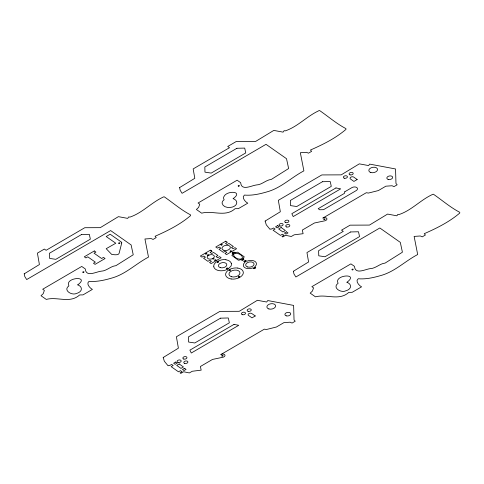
<?xml version="1.0" encoding="UTF-8"?>
<svg xmlns="http://www.w3.org/2000/svg" width="484" height="484" viewBox="0 0 484 484"><rect width="100%" height="100%" fill="white"/><g stroke="black" fill="none" stroke-linecap="round" stroke-linejoin="round"><path stroke-width="0.73" d="M77.972 284.713C90.351 275.342 64.293 277.453 68.934 285.844C62.611 290.231 71.977 295.906 76.653 293.383A6.28 3.83 -9.7 0 0 80.513 291.126C82.026 289.535 81.403 286.915 79.582 285.844A8.978 5.481 -9.7 0 0 77.646 284.894L77.682 284.87M233.367 198.464C243.888 190.847 226.391 190.357 223.929 196.661C222.997 197.653 223.868 199.112 224.159 199.735C222.997 200.497 222.035 201.761 222.096 203.213C222.979 207.43 228.545 208.059 232.048 207.14A6.28 3.83 -9.7 0 0 235.908 204.883C237.42 203.286 236.797 200.666 234.976 199.596A8.978 5.481 -9.7 0 0 233.04 198.646M347.155 282.136C359.533 272.764 333.476 274.882 338.116 283.267C331.794 287.653 341.159 293.328 345.836 290.805A6.28 3.83 -9.7 0 0 349.696 288.555C351.209 286.958 350.585 284.338 348.764 283.267A8.978 5.481 -9.7 0 0 346.828 282.317L347.046 282.196M210.371 250.186L200.364 256.03L201.967 257.149L203.843 256.054L205.452 257.185L203.576 258.281L207.932 261.336L209.808 260.241L211.417 261.372L209.542 262.467L211.145 263.592L221.146 257.754L219.548 256.629L217.667 257.724L216.058 256.593L217.939 255.498L213.583 252.436L211.702 253.537L210.092 252.406L211.974 251.311L210.371 250.186L211.968 251.311M235.145 252.854C234.286 251.075 230.414 253.017 233.064 254.064A6.631 4.047 -9.7 0 0 231.878 255.419L238.412 260.241A6.631 4.047 -9.7 0 0 240.911 259.569C241.764 261.348 245.636 259.406 242.992 258.359A6.631 4.047 -9.7 0 0 244.263 256.829L237.638 252.182A6.631 4.047 -9.7 0 0 235.139 252.848M225.931 259.817A8.875 5.415 -9.7 0 1 231.352 263.617M213.807 266.805A8.96 5.469 -9.7 0 1 214.388 263.986A8.875 5.415 -9.7 0 1 217.225 261.451L221.497 259.878A8.96 5.469 -9.7 0 1 225.955 259.714M213.843 266.829A8.875 5.415 -9.7 0 0 215.61 269.298A8.875 5.415 -9.7 0 0 219.312 270.647A8.96 5.469 -9.7 0 0 223.729 270.538A8.875 5.415 -9.7 0 0 228 268.989L230.801 266.406A8.96 5.469 -9.7 0 0 231.382 263.586M231.189 278.953A8.875 5.415 -9.7 0 1 227.516 277.604A8.875 5.415 -9.7 0 1 225.701 275.154A8.96 5.469 -9.7 0 1 226.282 272.329A8.875 5.415 -9.7 0 1 229.083 269.751A8.875 5.415 -9.7 0 1 233.355 268.203A8.96 5.469 -9.7 0 1 237.844 268.063M231.134 278.966A8.96 5.469 -9.7 0 0 235.581 278.857A8.875 5.415 -9.7 0 0 242.653 274.731A8.96 5.469 -9.7 0 0 243.234 271.905A8.875 5.415 -9.7 0 0 237.765 268.088M243.948 261.396L244.916 262.382A6.625 4.041 -9.7 0 0 244.68 267.573A6.625 4.041 -9.7 0 0 252.775 267.888C253.622 269.673 257.488 267.719 254.844 266.678A6.625 4.041 -9.7 0 0 255.092 261.493A6.625 4.041 -9.7 0 0 246.997 261.172L245.327 260.477L243.948 261.396M24.206 273.841L24.787 276.552L26.693 279.552L110.63 230.559L131.122 244.946L133.233 254.778L115.918 265.668C110.606 266.121 106.522 271.125 100.914 271.215C95.85 271.893 85.983 277.507 85.263 268.91L81.729 266.448L42.683 289.244L44.365 290.418L43.227 293.655L41.007 295.724L46.27 299.414C57.384 296.359 69.871 303.849 79.666 294.944L82.994 294.889L92.39 289.402C89.855 288.198 85.765 283.449 89.038 281.319C97.326 282.033 105.536 279.952 113.528 277.544C126.651 273.272 136.306 263.526 148.497 257.107L144.94 238.981L151.141 238.558L153.065 239.429L156.229 237.583L155.049 236.277C167.549 230.789 180 224.624 190.46 215.731A1.567 0.956 -9.7 0 0 190.297 214.727C180.956 209.832 172.812 202.699 164.276 196.831A1.555 0.95 -9.7 0 0 163.029 197.145A0.726 0.442 -9.7 0 0 162.884 197.248C151.171 202.766 142.296 212.942 129.893 217.116L128.732 216.899L127.703 218.381L118.392 216.657L100.279 227.661L84.779 227.716L46.107 250.295L44.359 249.066L37.413 253.12L39.41 264.548L24.206 273.841M179.6 187.592L180.181 190.309L182.087 193.31L266.025 144.317L286.516 158.704L288.627 168.535L271.312 179.425C266 179.873 261.917 184.882 256.308 184.973C251.244 185.644 241.377 191.265 240.657 182.668L237.124 180.205L198.077 202.996L199.759 204.175L198.621 207.406L196.401 209.481L201.665 213.172C212.778 210.117 225.266 217.6 235.061 208.701L238.388 208.646L247.784 203.159C245.249 201.955 241.159 197.2 244.432 195.076C252.721 195.79 260.93 193.709 268.923 191.301C282.045 187.03 291.701 177.283 303.892 170.864L300.334 152.738L306.535 152.309L308.459 153.186L311.623 151.341L310.444 150.028C322.943 144.547 335.394 138.382 345.854 129.488A1.567 0.956 -9.7 0 0 345.691 128.484C336.35 123.583 328.206 116.456 319.67 110.588A1.555 0.95 -9.7 0 0 318.424 110.897A0.726 0.442 -9.7 0 0 318.278 111.005C306.566 116.523 297.69 126.699 285.288 130.874L284.126 130.656L283.098 132.138L273.787 130.414L255.673 141.413L236.301 141.485L227.74 146.483L229.489 147.711L193.164 168.916L194.804 178.306L179.6 187.592M293.389 271.264L293.969 273.98L295.875 276.981L379.813 227.982L400.304 242.369L402.416 252.206L385.101 263.09C379.789 263.55 375.705 268.553 370.097 268.644C365.033 269.316 355.165 274.93 354.445 266.333L350.912 263.871L311.865 286.667L313.547 287.847L312.41 291.078L310.19 293.147L315.453 296.837C326.567 293.788 339.054 301.272 348.849 292.366L352.177 292.312L361.572 286.831C359.037 285.627 354.947 280.871 358.221 278.748C366.509 279.456 374.719 277.38 382.711 274.972C395.833 270.701 405.489 260.949 417.68 254.53L414.123 236.41L420.324 235.98L422.248 236.851L425.412 235.006L424.232 233.699C436.731 228.212 449.182 222.047 459.643 213.154A1.567 0.956 -9.7 0 0 459.479 212.155C450.138 207.255 441.995 200.122 433.458 194.259A1.555 0.95 -9.7 0 0 432.212 194.568A0.726 0.442 -9.7 0 0 432.067 194.671C420.354 200.188 411.479 210.365 399.076 214.539L397.915 214.321L396.886 215.81L387.575 214.079L369.461 225.084L350.089 225.157L341.529 230.154L343.277 231.382L306.953 252.588L308.592 261.971L293.389 271.264M163.193 357.507L164.342 361.252L168.099 365.813L169.104 365.226L169.618 365.583L171.626 364.416L173.163 365.493L171.161 366.666L178.499 371.815L180.502 370.647L182.044 371.73L180.042 372.898L180.774 373.412L183.624 371.748L189.365 372.94L192.239 371.264L201.175 370.151L200.376 366.509L212.506 359.43L223.082 357.21A2.571 1.567 -9.7 0 0 223.983 356.829A2.638 1.609 -9.7 0 0 224.461 354.506A2.638 1.609 -9.7 0 0 220.795 354.597L264.361 329.162L266.448 329.507L276.437 327.002L283.933 322.628L290.134 322.199L292.058 323.07L295.222 321.225L294.036 319.918L293.619 305.416L267.725 300.54L266.696 302.022L257.385 300.298L239.271 311.303L219.905 311.375L176.406 336.761L178.396 348.19L163.193 357.507M265.129 221.061L266.279 224.812L270.036 229.368L271.04 228.781L271.554 229.138L273.563 227.97L275.106 229.053L273.097 230.221L280.436 235.375L282.438 234.202L283.987 235.284L281.978 236.458L282.71 236.972L285.56 235.303L291.301 236.494L294.175 234.819L303.105 233.705L302.312 230.069L314.437 222.991L325.012 220.764A2.571 1.567 -9.7 0 0 325.913 220.389A2.638 1.609 -9.7 0 0 326.44 218.09A2.638 1.609 -9.7 0 0 322.84 218.09L366.297 192.717L368.385 193.068L378.373 190.563L385.869 186.183L392.07 185.753L393.994 186.63L397.158 184.785L395.972 183.478L395.555 168.97L369.661 164.1L368.633 165.582L359.316 163.858L341.208 174.863L321.836 174.93L278.336 200.322L280.339 211.75L265.129 221.061M233.554 254.796C233.917 257.385 237.668 259.345 240.27 259.14A2.541 1.549 -9.7 0 0 242.375 257.911C243.01 255.401 238.158 252.999 235.781 253.283A2.541 1.549 -9.7 0 0 233.675 254.511L233.554 254.796M344.808 191.761L344.481 193.34L318.182 208.695L319.712 209.766L323.524 209.675L356.121 190.642A3.527 2.154 -9.7 0 0 356.762 187.526A3.527 2.154 -9.7 0 0 351.862 187.647L344.808 191.761M121.744 242.968L119.106 253.326L118.532 254.161L117.437 254.596A4.568 2.783 -9.7 0 1 116.856 254.699L116.583 254.723A44.74 27.298 -9.7 0 1 115.065 254.784L111.719 254.445L106.196 248.697L115.785 243.234L106.19 236.537L110.164 234.22L121.242 241.97A2.487 1.519 -9.7 0 1 121.744 242.968M81.518 234.528L49.435 253.253L49.574 258.396L55.805 259.333L90.357 239.163L89.304 234.335L81.518 234.528M236.912 148.279L204.829 167.01L204.968 172.153L211.199 173.091L245.751 152.92L244.698 148.086L236.912 148.279M94.301 250.96L84.301 256.798L85.898 257.924L87.779 256.829L95.354 262.14L93.472 263.242L95.076 264.361L105.076 258.523L103.479 257.397L101.604 258.498L94.029 253.18L95.905 252.085L94.301 250.96M322.441 181.724L290.364 200.449L290.503 205.591L296.734 206.535L331.286 186.364L330.227 181.53L322.441 181.724M225.78 241.189L215.779 247.028L217.383 248.153L219.258 247.058L220.867 248.189L218.992 249.284L223.348 252.339L225.223 251.244L226.833 252.376L224.957 253.471L226.554 254.59L236.561 248.752L234.958 247.633L233.082 248.728L231.473 247.596L233.355 246.501L228.999 243.44L227.117 244.541L225.508 243.41L227.383 242.315L225.78 241.189M335.956 187.937L291.834 213.692L293.213 216.572L340.675 188.863L335.956 187.937M277.574 225.623L275.565 226.796L277.108 227.879L279.117 226.706L277.574 225.623M357.18 179.516L353.919 181.421L350.464 178.995A2.075 1.264 -9.7 0 1 350.846 177.168A2.075 1.264 -9.7 0 1 353.725 177.096L357.18 179.516M281.119 227.522L278.651 228.962L282.904 231.945L285.372 230.505L281.119 227.522M286.455 231.86L284.447 233.028L285.99 234.111L287.998 232.943L286.455 231.86M350.7 231.951L318.617 250.676L318.756 255.818L324.988 256.762L359.539 236.591L358.487 231.757L350.7 231.951M220.504 318.169L188.427 336.894L188.566 342.037L194.798 342.974L229.349 322.804L228.297 317.976L220.504 318.169M234.02 324.377L189.897 350.138L191.277 353.011L238.739 325.309L234.02 324.377M175.638 362.068L173.629 363.242L175.178 364.325L177.18 363.151L175.638 362.068M255.243 315.961L251.982 317.861L248.528 315.441A2.075 1.264 -9.7 0 1 248.909 313.608A2.075 1.264 -9.7 0 1 251.789 313.535L255.243 315.961M179.183 363.968L176.721 365.408L180.968 368.391L183.436 366.951L179.183 363.968M184.519 368.3L182.51 369.474L184.053 370.556L186.062 369.383L184.519 368.3M279.964 225.974A2.075 1.264 -9.7 0 0 283.122 224.618A2.075 1.264 -9.7 0 0 280.127 223.747A2.075 1.264 -9.7 0 0 279.964 225.974M285.723 222.616A2.075 1.264 -9.7 0 0 288.881 221.261A2.075 1.264 -9.7 0 0 285.881 220.389A2.075 1.264 -9.7 0 0 285.723 222.616M286.673 226.984A2.075 1.264 -9.7 0 0 289.831 225.629A2.075 1.264 -9.7 0 0 286.837 224.757A2.075 1.264 -9.7 0 0 286.673 226.984M344.287 178.227A2.075 1.264 -9.7 0 0 347.439 176.872A2.075 1.264 -9.7 0 0 344.445 176.001A2.075 1.264 -9.7 0 0 344.287 178.227M350.041 174.869A2.075 1.264 -9.7 0 0 353.199 173.514A2.075 1.264 -9.7 0 0 350.198 172.643A2.075 1.264 -9.7 0 0 350.041 174.869M370.829 172.522A4.417 2.698 -9.7 0 0 377.562 169.636A4.417 2.698 -9.7 0 0 371.167 167.779A4.417 2.698 -9.7 0 0 370.829 172.522M388.18 179.413A2.934 1.791 -9.7 0 0 392.657 177.495A2.934 1.791 -9.7 0 0 388.404 176.261A2.934 1.791 -9.7 0 0 388.18 179.413M324.092 219.573A0.629 0.387 -9.7 0 0 325.054 219.161A0.629 0.387 -9.7 0 0 324.141 218.895A0.629 0.387 -9.7 0 0 324.092 219.573M178.027 362.419A2.075 1.264 -9.7 0 0 181.185 361.064A2.075 1.264 -9.7 0 0 178.191 360.193A2.075 1.264 -9.7 0 0 178.027 362.419M183.787 359.055A2.075 1.264 -9.7 0 0 186.945 357.7A2.075 1.264 -9.7 0 0 183.944 356.835A2.075 1.264 -9.7 0 0 183.787 359.055M184.743 363.43A2.075 1.264 -9.7 0 0 187.895 362.074A2.075 1.264 -9.7 0 0 184.9 361.203A2.075 1.264 -9.7 0 0 184.743 363.43M242.351 314.673A2.075 1.264 -9.7 0 0 245.509 313.317A2.075 1.264 -9.7 0 0 242.508 312.446A2.075 1.264 -9.7 0 0 242.351 314.673M248.104 311.315A2.075 1.264 -9.7 0 0 251.263 309.96A2.075 1.264 -9.7 0 0 248.262 309.088A2.075 1.264 -9.7 0 0 248.104 311.315M268.892 308.961A4.417 2.698 -9.7 0 0 275.626 306.076A4.417 2.698 -9.7 0 0 269.231 304.218A4.417 2.698 -9.7 0 0 268.892 308.961M286.244 315.852A2.934 1.791 -9.7 0 0 290.721 313.934A2.934 1.791 -9.7 0 0 286.474 312.7A2.934 1.791 -9.7 0 0 286.244 315.852M222.053 356.079A0.629 0.387 -9.7 0 0 223.015 355.661A0.629 0.387 -9.7 0 0 222.102 355.401A0.629 0.387 -9.7 0 0 222.053 356.079M352.243 269.86A0.629 0.387 -9.7 0 0 353.205 269.449A0.629 0.387 -9.7 0 0 352.285 269.183A0.629 0.387 -9.7 0 0 352.243 269.86M238.455 186.189A0.629 0.387 -9.7 0 0 239.417 185.777A0.629 0.387 -9.7 0 0 238.497 185.511A0.629 0.387 -9.7 0 0 238.455 186.189M83.06 272.431A0.629 0.387 -9.7 0 0 84.022 272.02A0.629 0.387 -9.7 0 0 83.109 271.754A0.629 0.387 -9.7 0 0 83.06 272.431M118.943 243.476A0.629 0.387 -9.7 0 0 119.905 243.065A0.629 0.387 -9.7 0 0 118.991 242.799A0.629 0.387 -9.7 0 0 118.943 243.476M205.803 254.064A0.684 0.417 -9.7 0 0 206.843 253.616A0.684 0.417 -9.7 0 0 205.851 253.332A0.684 0.417 -9.7 0 0 205.803 254.064M214.975 260.507A0.684 0.417 -9.7 0 0 216.015 260.059A0.684 0.417 -9.7 0 0 215.029 259.769A0.684 0.417 -9.7 0 0 214.975 260.507M207.515 255.177A0.684 0.417 -9.7 0 0 208.429 255.455A3.6 2.196 -9.7 0 0 207.926 258.535A3.6 2.196 -9.7 0 0 212.772 258.504A0.684 0.417 -9.7 0 0 213.135 259.115A0.684 0.417 -9.7 0 0 214.001 258.601A0.684 0.417 -9.7 0 0 213.087 258.323A3.6 2.196 -9.7 0 0 213.589 255.237A3.6 2.196 -9.7 0 0 208.749 255.268A0.684 0.417 -9.7 0 0 208.38 254.663A0.684 0.417 -9.7 0 0 207.515 255.177M233.07 253.386A0.684 0.417 -9.7 0 0 234.111 252.938A0.684 0.417 -9.7 0 0 233.125 252.648A0.684 0.417 -9.7 0 0 233.07 253.386M242.254 259.823A0.684 0.417 -9.7 0 0 243.295 259.376A0.684 0.417 -9.7 0 0 242.302 259.091A0.684 0.417 -9.7 0 0 242.254 259.823M221.212 245.067A0.684 0.417 -9.7 0 0 222.253 244.62A0.684 0.417 -9.7 0 0 221.267 244.335A0.684 0.417 -9.7 0 0 221.212 245.067M230.39 251.511A0.684 0.417 -9.7 0 0 231.431 251.063A0.684 0.417 -9.7 0 0 230.444 250.772A0.684 0.417 -9.7 0 0 230.39 251.511M223.911 250.331A4.241 2.589 -9.7 0 0 230.372 247.56A4.241 2.589 -9.7 0 0 224.237 245.781A4.241 2.589 -9.7 0 0 223.911 250.331M244.928 261.705A0.684 0.417 -9.7 0 0 245.969 261.257A0.684 0.417 -9.7 0 0 244.977 260.973A0.684 0.417 -9.7 0 0 244.928 261.705M254.106 268.142A0.684 0.417 -9.7 0 0 255.147 267.7A0.684 0.417 -9.7 0 0 254.154 267.41A0.684 0.417 -9.7 0 0 254.106 268.142M247.62 266.974A4.241 2.589 -9.7 0 0 254.082 264.203A4.241 2.589 -9.7 0 0 247.947 262.419A4.241 2.589 -9.7 0 0 247.62 266.974M229.513 270.701A0.684 0.417 -9.7 0 0 230.559 270.253A0.684 0.417 -9.7 0 0 229.567 269.969A0.684 0.417 -9.7 0 0 229.513 270.701M238.697 277.138A0.684 0.417 -9.7 0 0 239.737 276.691A0.684 0.417 -9.7 0 0 238.745 276.406A0.684 0.417 -9.7 0 0 238.697 277.138M231.503 276.733A5.566 3.394 -9.7 0 0 239.985 273.097A5.566 3.394 -9.7 0 0 231.933 270.756A5.566 3.394 -9.7 0 0 231.503 276.733M217.661 262.382A0.684 0.417 -9.7 0 0 218.701 261.935A0.684 0.417 -9.7 0 0 217.715 261.644A0.684 0.417 -9.7 0 0 217.661 262.382M226.839 268.82A0.684 0.417 -9.7 0 0 227.879 268.372A0.684 0.417 -9.7 0 0 226.893 268.088A0.684 0.417 -9.7 0 0 226.839 268.82M220.353 267.652A4.241 2.589 -9.7 0 0 226.814 264.881A4.241 2.589 -9.7 0 0 220.68 263.096A4.241 2.589 -9.7 0 0 220.353 267.652"/></g></svg>
